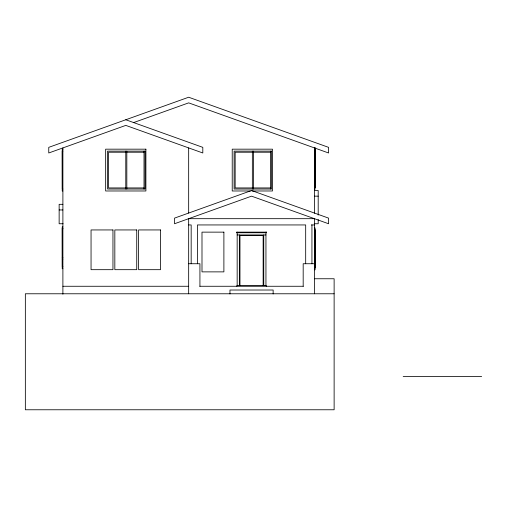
<?xml version="1.0" encoding="UTF-8"?>
<svg xmlns="http://www.w3.org/2000/svg" width="507" height="507" viewBox="0 0 507 507"><rect width="100%" height="100%" fill="white"/><g stroke="black" fill="none" stroke-linecap="round" stroke-linejoin="round"><path stroke-width="0.76" d="M133.645 122.574L188.667 102.864L328.58 152.981L328.58 147.353L188.667 97.23L48.754 147.353L48.754 152.981L125.78 125.394L202.806 152.981L202.806 147.353L125.78 119.76M62.893 149.172L62.241 149.172L62.241 190.981L62.893 190.981M314.441 149.172L315.094 149.172M314.441 149.4L315.094 149.4M314.498 150.49L315.043 150.49M314.441 150.68L315.094 150.68M62.893 151.13L62.241 151.13L62.298 189.016L62.893 189.016M314.498 151.517L315.043 151.517M125.78 152.22L108.593 152.22L108.593 187.932L125.78 187.932M126.826 152.22L144.013 152.22M252.347 152.22L235.159 152.22L235.159 187.932L252.347 187.932M253.392 152.22L270.58 152.22M314.498 179.015L315.043 179.015M314.441 179.852L315.094 179.852M314.441 181.36L315.094 181.36M314.498 186.202L315.043 186.202M314.441 187.292L315.094 187.292M126.826 187.932L144.013 187.932M253.392 187.932L270.58 187.932M314.441 189.25L315.094 189.25L315.094 147.442M314.441 190.524L318.193 190.524L318.193 215.076M250.376 190.981L232.225 190.981L232.225 149.172L272.468 149.172L272.468 190.981L251.954 190.981M314.441 196.158L318.193 196.158M62.893 204.321L59.142 204.321L59.142 223.752L63.09 223.752M59.142 209.955L62.893 209.955M314.245 223.752L318.193 223.752L318.193 219.525M188.667 224.943L191.171 224.943L191.171 263.735M311.311 224.943L314.441 224.943M62.893 226.895L62.241 226.895L62.241 268.704L62.893 268.704M314.441 227.985L315.094 227.985L315.094 269.794L314.441 269.794M62.893 228.404L62.241 228.404L62.298 266.745L62.893 266.745M62.241 228.853L62.893 228.853M314.441 229.944L315.094 229.944M314.498 231.034L315.043 231.034M237.162 234.956L265.947 234.956M62.241 257.581L62.893 257.581M62.241 259.09L62.893 259.09M188.667 263.735L199.929 263.735L199.929 286.265M314.441 263.735L303.18 263.735L303.18 286.265M314.498 266.745L315.043 266.745M314.441 267.835L315.094 267.835M314.391 278.755L334.126 278.755L334.126 409.77L25.35 409.77L25.35 293.775L334.126 293.775M62.893 286.265L188.667 286.265M199.745 286.265L303.37 286.265M403.185 376.473L481.65 376.473M315.043 149.4L315.043 187.292M315.043 229.944L315.043 267.835M314.771 149.4L314.771 187.292M314.771 229.944L314.771 267.835M314.441 147.442L314.441 213.251M314.441 293.775L314.441 218.682L188.667 218.682L188.667 293.775M311.938 224.943L311.938 263.735M305.683 263.735L305.683 224.943L197.426 224.943L197.426 263.735M273.14 293.952L273.14 290.017L229.969 290.017L229.969 293.952M270.58 151.13L270.58 189.016M266.257 286.265L266.257 285.637L236.851 285.637L236.851 286.265M265.947 232.136L265.947 285.637M263.754 234.956L263.754 285.637M263.133 285.637L263.133 235.578L239.976 235.578L239.976 285.637M253.392 151.13L253.392 189.016M252.347 151.13L252.347 189.016M239.355 234.956L239.355 285.637M237.162 232.136L237.162 285.637M188.667 147.917L188.667 213.054M144.013 151.13L144.013 189.016M126.826 151.13L126.826 189.016M125.78 151.13L125.78 189.016M62.893 147.917L62.893 294.199M62.57 151.13L62.57 189.016M62.57 228.404L62.57 266.745M251.554 190.524L174.528 218.118L174.528 223.752L251.554 196.158L328.58 223.752L328.58 218.118L251.554 190.524M145.902 149.172L105.659 149.172L105.659 190.981L145.902 190.981L145.902 149.172M145.065 151.13L107.547 151.13L107.547 189.016L145.065 189.016L145.065 151.13M271.625 151.13L234.114 151.13L234.114 189.016L271.625 189.016L271.625 151.13M112.953 229.944L91.051 229.944L91.051 269.68L112.953 269.68L112.953 229.944M136.732 229.944L114.829 229.944L114.829 269.68L136.732 269.68L136.732 229.944M160.51 229.944L138.607 229.944L138.607 269.68L160.51 269.68L160.51 229.944M223.891 232.136L201.995 232.136L201.995 271.872L223.891 271.872L223.891 232.136M266.574 232.136L236.535 232.136L236.535 232.764L266.574 232.764L266.574 232.136"/></g></svg>
